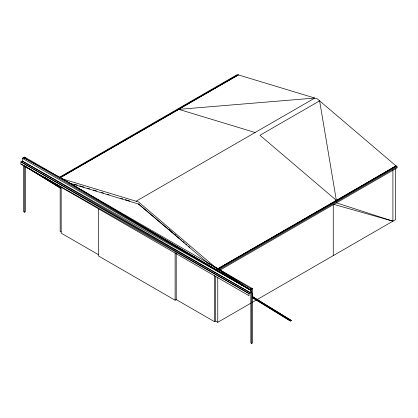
<?xml version="1.0" encoding="UTF-8"?>
<svg xmlns="http://www.w3.org/2000/svg" width="418" height="418" viewBox="0 0 418 418"><rect width="100%" height="100%" fill="white"/><g stroke="black" fill="none" stroke-linecap="round" stroke-linejoin="round"><path stroke-width="0.63" d="M20.9 164.008L249.018 293.561L251.709 292.01L250.387 289.972L22.269 161.066L20.9 161.855L249.018 293.561L249.018 295.714L20.9 164.008L20.9 161.855L250.387 292.772L250.387 289.972L250.826 288.697L251.709 288.19M61.284 178.533L136.111 201.215L314.785 98.058L178.752 109.349L59.33 177.937L237.999 74.785L317.205 98.789L395.998 165.889L217.323 269.046L336.751 200.677L395.998 165.889L396.405 166.239L218.295 269.067M250.387 292.772L22.269 161.066L22.269 158.265L24.469 158.014L25.352 157.502L23.591 157.502L250.387 289.972L252.592 288.702L252.592 342.912L251.709 343.418L250.826 342.906L250.826 292.569M59.199 177.41L237.304 74.582M60.302 177.739L238.406 74.906L178.345 109.223L255.132 132.501M23.591 165.512L23.591 211.712L24.469 212.224L25.352 211.712L25.352 165.894M138.969 203.785L138.53 204.041L68.144 182.703M219.022 268.377L220.15 267.724M221.284 267.071L222.977 266.094M224.111 265.44L228.066 263.157M229.2 262.504L230.893 261.522M232.027 260.869L233.155 260.215M234.289 259.562L235.982 258.585M237.116 257.932L241.071 255.649M242.205 254.996L248.987 251.077M250.121 250.424L261.428 243.898M262.556 243.245L269.344 239.326M270.472 238.673L277.259 234.754M278.388 234.101L279.522 233.448M280.65 232.795L287.438 228.881M288.566 228.228L290.264 227.246M291.393 226.593L292.527 225.939M293.655 225.286L295.354 224.309M296.482 223.656L300.443 221.373M301.571 220.72L308.359 216.801M309.487 216.148L320.799 209.617M321.928 208.969L328.715 205.05M329.844 204.397L330.972 203.744M332.671 202.761L336.631 200.478M337.76 199.825L338.888 199.172M340.022 198.519L341.715 197.542M342.849 196.888L346.804 194.605M347.938 193.952L349.631 192.97M350.765 192.317L354.72 190.033M355.854 189.38L359.809 187.097M360.943 186.444L367.725 182.525M368.859 181.872L382.992 173.71M384.126 173.057L388.082 170.774M389.21 170.121L390.908 169.138M392.042 168.485L395.998 166.202L397.1 166.839L397.1 167.858L219.56 270.362M218.995 269.667L397.1 166.839M98.418 208.43L98.418 255.931L175.116 300.218L176.218 299.581L214.57 321.724L215.672 321.087L217.768 322.294L250.878 303.175M252.007 302.522L395.559 219.649L395.559 168.888M252.258 297.532L289.617 320.512L290.5 321.024L291.383 320.512L252.592 296.655L252.279 293.629M214.747 266.851L250.826 288.697L252.592 288.702L24.469 156.996L22.269 158.265L250.387 289.972L214.747 266.851L138.53 201.946L136.111 201.215M333.261 204.209L392.91 221.174L392.91 169.765M74.117 184.129L77.236 185.069M79.728 185.827L84.096 187.149M87.837 188.283L89.708 188.852M93.449 189.986L96.568 190.932M101.558 192.442L103.429 193.011M107.17 194.145L109.041 194.71M120.886 198.304L122.756 198.869M125.254 199.626L129.617 200.948M336.527 202.882L392.91 221.174M24.469 158.014L62.319 178.847L250.387 289.972L207.114 262.441L209.125 264.009M250.826 288.697L251.709 289.209L251.709 343.418M291.383 320.512L252.263 296.482M61.221 231.917L60.176 231.311L60.176 186.407M98.392 254.646L61.169 233.155L61.169 186.951M69.947 183.251L250.387 289.972M252.592 297.705L290.5 321.024M44.193 177.049L45.855 178.068M46.962 178.752L60.265 186.93M57.721 185.399L60.49 187.107M25.352 166.51L60.516 188.137M25.571 166.677L60.182 187.964M179.343 238.459L138.53 204.041L209.057 264.098M180.336 239.3L181.83 240.559M182.828 241.4L184.317 242.659M185.811 243.919L186.809 244.755M188.8 246.437L189.793 247.273M336.344 200.332L259.97 135.291L319.618 100.853L336.344 200.332L336.751 200.677M169.159 229.492L170.147 230.334M171.631 231.598L172.624 232.439M174.599 234.127L175.591 234.968M395.998 165.889L395.998 166.202M333.261 204.857L333.261 255.612M217.768 277.395L217.768 322.294M215.672 276.183L215.672 321.087M214.57 275.519L214.57 321.724M176.218 253.376L176.218 299.581M175.116 252.712L175.116 300.218M24.469 165.758L24.469 212.224"/></g></svg>
